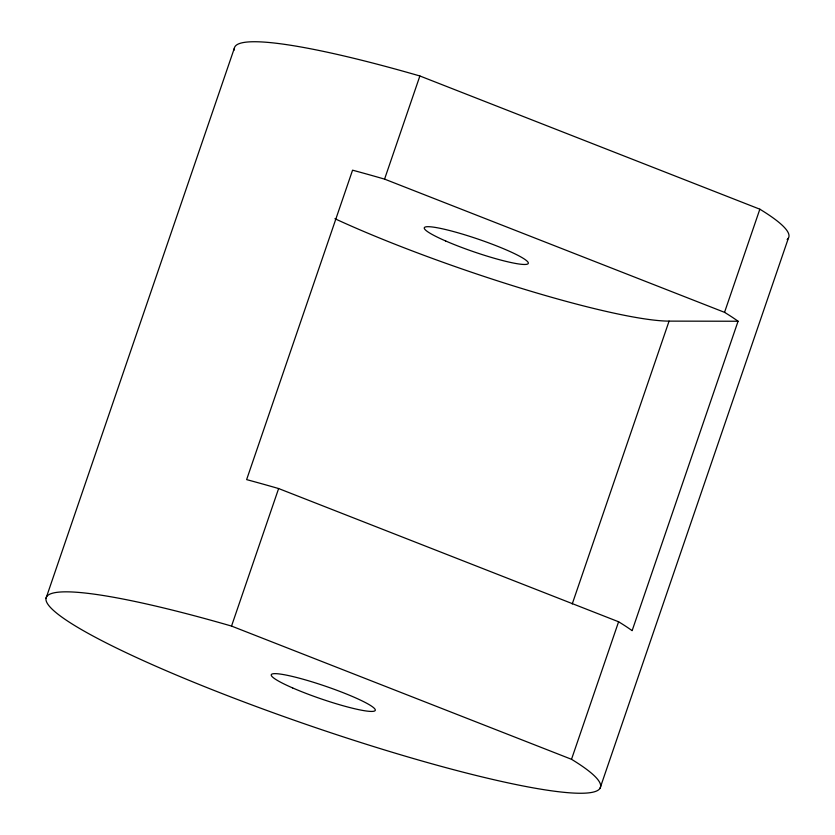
<?xml version="1.0" encoding="UTF-8"?>
<svg xmlns="http://www.w3.org/2000/svg" width="835" height="835" viewBox="0 0 835 835"><rect width="100%" height="100%" fill="white"/><g stroke="black" fill="none" stroke-linecap="round" stroke-linejoin="round"><path stroke-width="1.25" d="M46.029 598.278L234.364 48.179M618.599 621.772L571.516 759.297A292.908 35.696 18.9 0 1 436.59 765.1A292.908 35.696 18.9 0 1 65.631 619.737A292.908 35.696 18.9 0 1 231.535 626.073L278.629 488.548L618.599 621.772A292.908 35.696 18.9 0 1 632.126 630.675L738.067 321.245A292.908 35.696 18.9 0 0 724.54 312.342L384.57 179.118A292.908 35.696 18.9 0 0 352.568 170.183L246.628 479.614A292.908 35.696 18.9 0 1 278.629 488.548M384.57 179.118L419.88 75.975L759.85 209.199A292.908 35.696 18.9 0 1 787.123 239.582M572.236 603.966L669.075 321.12L738.067 321.245M724.54 312.342L759.85 209.199M600.083 788.156L788.428 238.069M231.535 626.073L571.516 759.297M669.075 321.12A219.678 26.772 18.9 0 1 334.929 218.718M234.364 49.985A292.908 35.696 18.9 0 1 419.88 75.975M292.647 687.936A54.922 6.69 18.9 0 0 375.009 710.71A54.922 6.69 18.9 0 0 302.249 678.991A54.922 6.69 18.9 0 0 292.647 687.936M445.671 240.981A54.922 6.69 18.9 0 0 528.033 263.756A54.922 6.69 18.9 0 0 455.273 232.036A54.922 6.69 18.9 0 0 445.671 240.981"/></g></svg>
